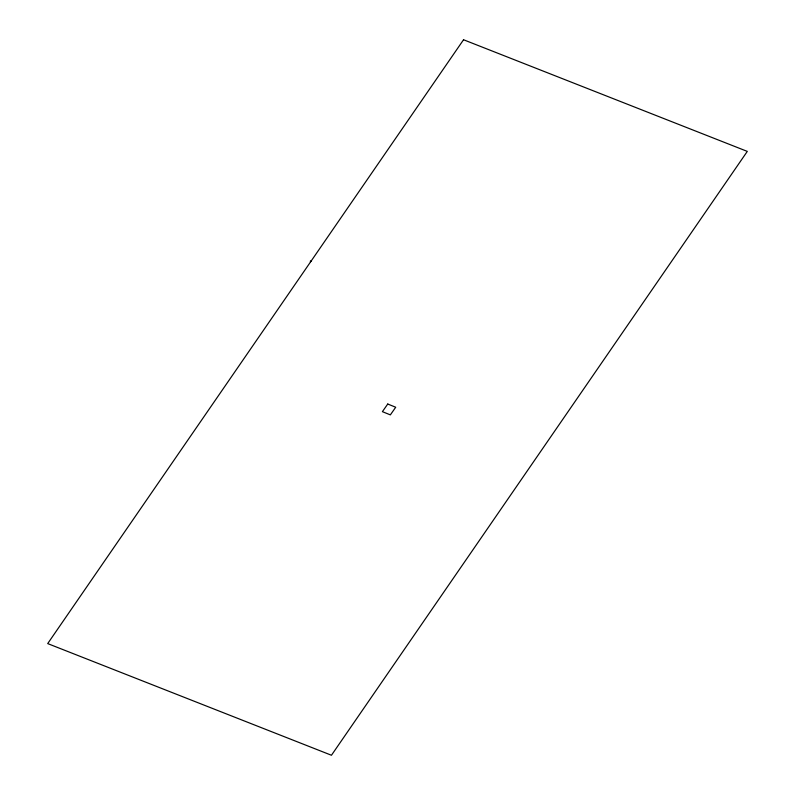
<?xml version="1.0" encoding="UTF-8"?>
<svg xmlns="http://www.w3.org/2000/svg" width="795" height="795" viewBox="0 0 795 795"><rect width="100%" height="100%" fill="white"/><g stroke="black" fill="none" stroke-linecap="round" stroke-linejoin="round"><path stroke-width="1.19" d="M310.398 261.704L310.457 260.929L311.203 261.118M463.545 39.75L47.7 643.592L331.455 755.25L747.3 151.398L463.545 39.75M387.751 404.019L382.395 411.661L390.355 414.881L395.711 407.239L387.751 404.019"/></g></svg>
